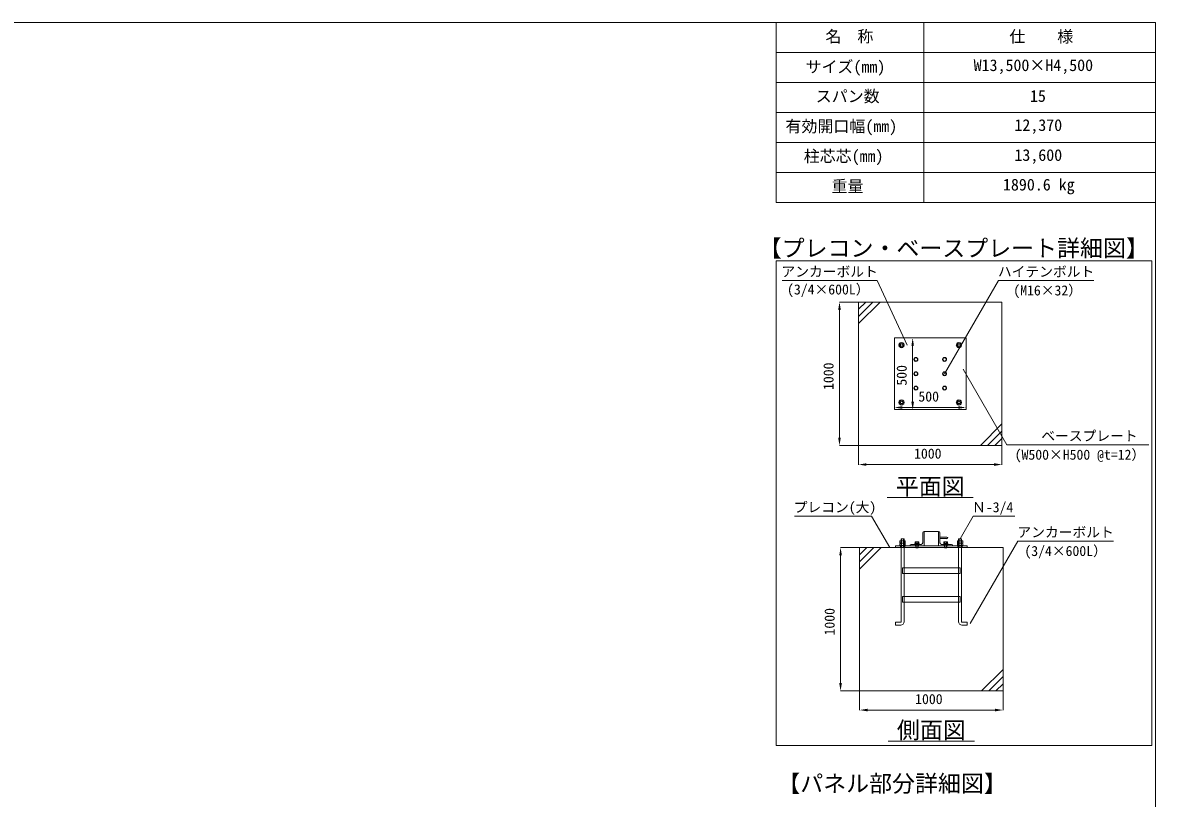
# Model space of a CAD drawing. Units: millimetres, scale not verified. Extents: x -30584 to 1616, y -23100 to 23100.
# Drawn here: x -11019 to 1616, y 14448 to 23100 of the extents above; entities that cross this region are included whole.
import ezdxf
from ezdxf.enums import TextEntityAlignment as Align

# ---------------------------------------------------------------- set-up
doc = ezdxf.new("R2010")
doc.units = ezdxf.units.MM
doc.header["$LTSCALE"] = 150
doc.linetypes.add('DASHED1', pattern=[1.8, 1.2, -0.6])
for name, color, linetype, lineweight in [('0-6_ﾎﾞﾙﾄ類', 2, 'Continuous', 18), ('0-9_基礎工事用PCA大', 7, 'Continuous', 18), ('0-A_図面枠', 7, 'Continuous', 18), ('0-B_寸法', 3, 'Continuous', 18), ('0-E_大型柱', 7, 'Continuous', 18), ('1-7_表', 7, 'Continuous', 18), ('1-A_文字', 7, 'Continuous', 18)]:
    doc.layers.add(name, color=color, linetype=linetype, lineweight=lineweight)
doc.styles.add('ＭＳ ゴシック', font='')
doc.styles.get('ＭＳ ゴシック').set_extended_font_data('MS Gothic')

msp = doc.modelspace()

# ---------------------------------------------------------------- linework, layer by layer
at = {"layer": '0-6_ﾎﾞﾙﾄ類'}
for p, q in [((-1218.3, 17296.2), (-1218.3, 17319.5)), ((-1187.8, 17296.2), (-1187.8, 17319.5)), ((-578.2, 17296.2), (-578.2, 17319.5)), ((-547.8, 17296.2), (-547.8, 17319.5)), ((-1218.3, 17291.6), (-1218.3, 17268.3)), ((-1187.8, 17291.6), (-1187.8, 17268.3)), ((-1062, 17307.4), (-1064.9, 17305.7)), ((-1064.9, 17305.7), (-1064.9, 17291.7)), ((-1021.2, 17291.7), (-1064.9, 17291.7)), ((-1024.1, 17307.4), (-1062, 17307.4)), ((-1025, 17291.4), (-1061, 17291.4)), ((-1055.8, 17245), (-1055.8, 17280.1)), ((-1053.9, 17305.7), (-1053.9, 17291.7)), ((-1043.2, 17286.6), (-1044.9, 17280.1)), ((-1041.1, 17286.6), (-1042.8, 17280.1)), ((-1032.2, 17240.5), (-1032.2, 17280.1)), ((-1030.2, 17245), (-1032.2, 17240.5)), ((-1032.1, 17305.7), (-1032.1, 17291.7)), ((-1030.2, 17245), (-1030.2, 17280.1)), ((-1024.1, 17307.4), (-1021.2, 17305.7)), ((-1021.2, 17305.7), (-1021.2, 17291.7)), ((-742, 17307.4), (-744.9, 17305.7)), ((-744.9, 17305.7), (-744.9, 17291.7)), ((-701.1, 17291.7), (-744.9, 17291.7)), ((-704.1, 17307.4), (-742, 17307.4)), ((-705, 17291.4), (-741, 17291.4)), ((-735.8, 17245), (-735.8, 17280.1)), ((-733.9, 17305.7), (-733.9, 17291.7)), ((-723.2, 17286.6), (-724.9, 17280.1)), ((-721.1, 17286.6), (-722.8, 17280.1)), ((-712.2, 17240.5), (-712.2, 17280.1)), ((-710.2, 17245), (-712.2, 17240.5)), ((-712.1, 17305.7), (-712.1, 17291.7)), ((-710.2, 17245), (-710.2, 17280.1)), ((-704.1, 17307.4), (-701.1, 17305.7)), ((-701.1, 17305.7), (-701.1, 17291.7)), ((-578.2, 17291.6), (-578.2, 17268.3)), ((-547.8, 17291.6), (-547.8, 17268.3))]:
    msp.add_line(p, q, dxfattribs=at)
for points in [[(-1200.3, 19528.9), (-1185.5, 19503.3), (-1200.3, 19477.7), (-1229.9, 19477.7), (-1244.6, 19503.3), (-1229.9, 19528.9)], [(-589.9, 19528.9), (-604.6, 19503.3), (-589.9, 19477.7), (-560.3, 19477.7), (-545.5, 19503.3), (-560.3, 19528.9)], [(-1066, 19362.2), (-1076.9, 19343.3), (-1066, 19324.4), (-1044.2, 19324.4), (-1033.2, 19343.3), (-1044.2, 19362.2)], [(-746, 19362.2), (-756.9, 19343.3), (-746, 19324.4), (-724.2, 19324.4), (-713.2, 19343.3), (-724.2, 19362.2)], [(-1066, 19202.2), (-1076.9, 19183.3), (-1066, 19164.4), (-1044.2, 19164.4), (-1033.2, 19183.3), (-1044.2, 19202.2)], [(-746, 19202.2), (-756.9, 19183.3), (-746, 19164.4), (-724.2, 19164.4), (-713.2, 19183.3), (-724.2, 19202.2)], [(-1066, 19042.2), (-1076.9, 19023.3), (-1066, 19004.4), (-1044.2, 19004.4), (-1033.2, 19023.3), (-1044.2, 19042.2)], [(-746, 19042.2), (-756.9, 19023.3), (-746, 19004.4), (-724.2, 19004.4), (-713.2, 19023.3), (-724.2, 19042.2)], [(-1200.3, 18837.7), (-1185.5, 18863.3), (-1200.3, 18888.9), (-1229.9, 18888.9), (-1244.6, 18863.3), (-1229.9, 18837.7)], [(-589.9, 18837.7), (-604.6, 18863.3), (-589.9, 18888.9), (-560.3, 18888.9), (-545.5, 18863.3), (-560.3, 18837.7)], [(-1232.6, 17296.2), (-1232.6, 17319.5), (-1173.5, 17319.5), (-1173.5, 17296.2), (-1177.4, 17293.9), (-1228.6, 17293.9)], [(-592.6, 17296.2), (-592.6, 17319.5), (-533.5, 17319.5), (-533.5, 17296.2), (-537.4, 17293.9), (-588.6, 17293.9)], [(-1232.6, 17291.6), (-1232.6, 17268.3), (-1173.5, 17268.3), (-1173.5, 17291.6), (-1177.4, 17293.9), (-1228.6, 17293.9)], [(-1231.8, 17268.3), (-1174.2, 17268.3), (-1174.2, 17264.2), (-1231.8, 17264.2)], [(-1065.4, 17291.4), (-1065.4, 17286.6), (-1020.6, 17286.6), (-1020.6, 17291.4)], [(-1020.6, 17286.6), (-1065.4, 17286.6), (-1065.4, 17280.1), (-1020.6, 17280.1)], [(-745.4, 17291.4), (-745.4, 17286.6), (-700.6, 17286.6), (-700.6, 17291.4)], [(-700.6, 17286.6), (-745.4, 17286.6), (-745.4, 17280.1), (-700.6, 17280.1)], [(-592.6, 17291.6), (-592.6, 17268.3), (-533.5, 17268.3), (-533.5, 17291.6), (-537.4, 17293.9), (-588.6, 17293.9)], [(-591.8, 17268.3), (-534.2, 17268.3), (-534.2, 17264.2), (-591.8, 17264.2)]]:
    msp.add_lwpolyline(points, close=True, dxfattribs=at)
for points in [[(-1030.2, 17245), (-1055.8, 17245), (-1053.9, 17240.5)], [(-1032.2, 17240.5), (-1053.9, 17240.5), (-1053.9, 17280.1)], [(-710.2, 17245), (-735.8, 17245), (-733.9, 17240.5)], [(-712.2, 17240.5), (-733.9, 17240.5), (-733.9, 17280.1)]]:
    msp.add_lwpolyline(points, dxfattribs=at)
for centre, radius in [((-1215.1, 19503.3), 25.6), ((-1215.1, 19503.3), 15.2), ((-1215.1, 19503.3), 12.9), ((-575.1, 19503.3), 25.6), ((-575.1, 19503.3), 15.2), ((-575.1, 19503.3), 12.9), ((-1055.1, 19343.3), 22.4), ((-1055.1, 19343.3), 18.9), ((-735.1, 19343.3), 22.4), ((-735.1, 19343.3), 18.9), ((-1055.1, 19183.3), 22.4), ((-735.1, 19183.3), 22.4), ((-1055.1, 19183.3), 18.9), ((-735.1, 19183.3), 18.9), ((-1055.1, 19023.3), 22.4), ((-1055.1, 19023.3), 18.9), ((-735.1, 19023.3), 22.4), ((-735.1, 19023.3), 18.9), ((-1215.1, 18863.3), 25.6), ((-1215.1, 18863.3), 15.2), ((-1215.1, 18863.3), 12.9), ((-575.1, 18863.3), 25.6), ((-575.1, 18863.3), 15.2), ((-575.1, 18863.3), 12.9)]:
    msp.add_circle(centre, radius, dxfattribs=at)
for centre, radius, start, end in [((-1215.1, 19503.3), 28.8, 122.734, 177.266), ((-1215.1, 19503.3), 28.8, 182.734, 237.266), ((-1215.1, 19503.3), 28.8, 62.734, 117.266), ((-1215.1, 19503.3), 28.8, 242.734, 297.266), ((-1215.1, 19503.3), 28.8, 2.734, 57.266), ((-1215.1, 19503.3), 28.8, 302.734, 357.266), ((-575.1, 19503.3), 28.8, 122.734, 177.266), ((-575.1, 19503.3), 28.8, 182.734, 237.266), ((-575.1, 19503.3), 28.8, 62.734, 117.266), ((-575.1, 19503.3), 28.8, 242.734, 297.266), ((-575.1, 19503.3), 28.8, 2.734, 57.266), ((-575.1, 19503.3), 28.8, 302.734, 357.266), ((-1215.1, 18863.3), 28.8, 122.734, 177.266), ((-1215.1, 18863.3), 28.8, 182.734, 237.266), ((-1215.1, 18863.3), 28.8, 62.734, 117.266), ((-1215.1, 18863.3), 28.8, 242.734, 297.266), ((-1215.1, 18863.3), 28.8, 2.734, 57.266), ((-1215.1, 18863.3), 28.8, 302.734, 357.266), ((-575.1, 18863.3), 28.8, 122.734, 177.266), ((-575.1, 18863.3), 28.8, 182.734, 237.266), ((-575.1, 18863.3), 28.8, 62.734, 117.266), ((-575.1, 18863.3), 28.8, 242.734, 297.266), ((-575.1, 18863.3), 28.8, 2.734, 57.266), ((-575.1, 18863.3), 28.8, 302.734, 357.266), ((-1225.4, 17308.6), 14.3, 240, 300), ((-1225.4, 17279.2), 14.3, 60, 120), ((-1203, 17345.8), 51.9, 252.932, 287.068), ((-1203, 17242), 51.9, 72.932, 107.068), ((-1180.6, 17308.6), 14.3, 239.975, 300.025), ((-1180.6, 17279.2), 14.3, 59.975, 120.025), ((-1059.4, 17297.7), 9.68, 55.616, 124.384), ((-1061, 17291.7), 0.32, 180, 270), ((-1043, 17271.2), 36.2, 72.412, 107.588), ((-1026.6, 17297.7), 9.68, 55.616, 124.384), ((-1025, 17291.7), 0.32, 270, 0), ((-739.4, 17297.7), 9.68, 55.616, 124.384), ((-741, 17291.7), 0.32, 180, 270), ((-723, 17271.2), 36.2, 72.412, 107.588), ((-706.6, 17297.7), 9.68, 55.616, 124.384), ((-705, 17291.7), 0.32, 270, 0), ((-585.4, 17308.6), 14.3, 240, 300), ((-585.4, 17279.2), 14.3, 60, 120), ((-563, 17345.8), 51.9, 252.932, 287.068), ((-563, 17242), 51.9, 72.932, 107.068), ((-540.6, 17308.6), 14.3, 239.975, 300.025), ((-540.6, 17279.2), 14.3, 59.975, 120.025)]:
    msp.add_arc(centre, radius, start, end, dxfattribs=at)
at = {"layer": '0-9_基礎工事用PCA大'}
for p, q in [((-1695.1, 19743.3), (-1455.1, 19983.3)), ((-1695.1, 19823.3), (-1535.1, 19983.3)), ((-1695.1, 19903.3), (-1615.1, 19983.3)), ((-95.1, 18623.3), (-335.1, 18383.3)), ((-95.1, 18543.3), (-255.1, 18383.3)), ((-95.1, 18463.3), (-175.1, 18383.3)), ((-1683, 17005), (-1443, 17245)), ((-1683, 17085), (-1523, 17245)), ((-1683, 17165), (-1603, 17245)), ((-1187.8, 16957), (-1187.8, 16697.8)), ((-578.2, 16957), (-578.2, 16697.8)), ((-1187.8, 16637), (-1187.8, 16417.8)), ((-578.2, 16637), (-578.2, 16417.8)), ((-83, 15885), (-323, 15645)), ((-83, 15805), (-243, 15645)), ((-83, 15724.9), (-163, 15645))]:
    msp.add_line(p, q, dxfattribs=at)
at = {"layer": '0-9_基礎工事用PCA大', "linetype": 'DASHED1'}
for p, q in [((-1226.5, 17264.2), (-1226.5, 17245)), ((-1179, 17264.2), (-1179, 17245)), ((-1055.8, 17264.2), (-1055.8, 17245)), ((-1030.2, 17264.2), (-1030.2, 17245)), ((-735.8, 17264.2), (-735.8, 17245)), ((-710.2, 17264.2), (-710.2, 17245)), ((-587, 17264.2), (-587, 17245)), ((-539, 17264.2), (-539, 17245)), ((-1187.8, 17017.8), (-1187.8, 16957)), ((-578.2, 17017.8), (-578.2, 16957)), ((-1187.8, 16697.8), (-1187.8, 16637)), ((-578.2, 16697.8), (-578.2, 16637))]:
    msp.add_line(p, q, dxfattribs=at)
at = {"layer": '0-9_基礎工事用PCA大'}
for points in [[(-1695.1, 18383.3), (-95.1, 18383.3), (-95.1, 19983.3), (-1695.1, 19983.3)], [(-1295.1, 19583.3), (-495.1, 19583.3), (-495.1, 18783.3), (-1295.1, 18783.3)], [(-1683, 15645), (-83, 15645), (-83, 17245), (-1683, 17245)], [(-1283, 17245), (-483, 17245), (-483, 17264.2), (-1283, 17264.2)], [(-1203, 17017.8), (-563, 17017.8), (-563, 16957), (-1203, 16957)], [(-1203, 16697.8), (-563, 16697.8), (-563, 16637), (-1203, 16637)]]:
    msp.add_lwpolyline(points, close=True, dxfattribs=at)
for points in [[(-1218.3, 16417.8), (-1218.3, 17341), (-1187.8, 17341), (-1187.8, 17017.8)], [(-1218.3, 17241), (-1214.2, 17245), (-1214.2, 17341), (-1191.8, 17341), (-1191.8, 17245), (-1187.8, 17241)], [(-547.8, 16417.8), (-547.8, 17341), (-578.2, 17341), (-578.2, 17017.8)], [(-547.8, 17241), (-551.8, 17245), (-551.8, 17341), (-574.3, 17341), (-574.3, 17245), (-578.2, 17241)], [(-1224.6, 16381), (-1283.8, 16381), (-1283.8, 16411.4), (-1224.7, 16411.4)], [(-541.5, 16381), (-482.2, 16381), (-482.2, 16411.4), (-541.4, 16411.4)]]:
    msp.add_lwpolyline(points, dxfattribs=at)
for centre, radius, start, end in [((-1224.7, 16417.8), 6.41, 270, 0), ((-1224.6, 16417.8), 36.8, 270, 0), ((-541.5, 16417.8), 36.8, 180, 270), ((-541.4, 16417.8), 6.41, 180, 270)]:
    msp.add_arc(centre, radius, start, end, dxfattribs=at)
at = {"layer": '0-A_図面枠'}
for points in [[(-30584.2, 23100), (1615.8, 23100), (1615.8, 900), (-30584.2, 900)], [(-2615.8, 20443.8), (1576, 20443.8), (1576, 15038.1), (-2615.8, 15038.1)]]:
    msp.add_lwpolyline(points, close=True, dxfattribs=at)
at = {"layer": '0-B_寸法'}
for p, q in [((-1696.7, 19983.3), (-1909.2, 19983.3)), ((-1907.6, 19895.3), (-1907.6, 18471.3)), ((-1293.5, 19583.3), (-1089.8, 19583.3)), ((-1091.4, 19495.3), (-1091.4, 18871.3)), ((-1295.1, 18784.9), (-1295.1, 18808.9)), ((-1207.1, 18807.3), (-583.1, 18807.3)), ((-1109.5, 18783.3), (-1089.8, 18783.3)), ((-1696.7, 18383.3), (-1909.2, 18383.3)), ((-1695.1, 18381.7), (-1695.1, 18169.2)), ((-95.1, 18381.7), (-95.1, 18169.2)), ((-1607.1, 18170.8), (-183.1, 18170.8)), ((-1684.6, 17245), (-1897.1, 17245)), ((-1895.5, 17157), (-1895.5, 15733)), ((-1684.6, 15645), (-1897.1, 15645)), ((-1683, 15643.4), (-1683, 15430.9)), ((-83, 15643.4), (-83, 15430.9)), ((-1595, 15432.5), (-171, 15432.5))]:
    msp.add_line(p, q, dxfattribs=at)
at = {"layer": '0-B_寸法', "color": 91}
for points in [[(-1922.2, 19895.3), (-1907.6, 19983.3), (-1892.9, 19895.3)], [(-1106.1, 19495.3), (-1091.4, 19583.3), (-1076.7, 19495.3)], [(-1106.1, 18871.3), (-1091.4, 18783.3), (-1076.7, 18871.3)], [(-1207.1, 18822), (-1295.1, 18807.3), (-1207.1, 18792.6)], [(-583.1, 18822), (-495.1, 18807.3), (-583.1, 18792.6)], [(-1922.2, 18471.3), (-1907.6, 18383.3), (-1892.9, 18471.3)], [(-1607.1, 18185.5), (-1695.1, 18170.8), (-1607.1, 18156.1)], [(-183.1, 18185.5), (-95.1, 18170.8), (-183.1, 18156.1)], [(-1910.2, 17157), (-1895.5, 17245), (-1880.8, 17157)], [(-1910.2, 15733), (-1895.5, 15645), (-1880.8, 15733)], [(-1595, 15447.1), (-1683, 15432.5), (-1595, 15417.8)], [(-171, 15447.1), (-83, 15432.5), (-171, 15417.8)]]:
    msp.add_solid(points, dxfattribs=at)
at = {"layer": '0-E_大型柱'}
for p, q in [((-979, 17408.2), (-979, 17296.2)), ((-803, 17424.2), (-963, 17424.2)), ((-787, 17408.2), (-787, 17296.2)), ((-995, 17280.1), (-1107, 17280.1)), ((-803, 17264.2), (-963, 17264.2)), ((-771, 17280.1), (-659, 17280.1))]:
    msp.add_line(p, q, dxfattribs=at)
at = {"layer": '0-E_大型柱', "linetype": 'DASHED1'}
for p, q in [((-1059, 17280.1), (-1059, 17264.2)), ((-1027, 17280.1), (-1027, 17264.2)), ((-739, 17280.1), (-739, 17264.2)), ((-707, 17280.1), (-707, 17264.2))]:
    msp.add_line(p, q, dxfattribs=at)
at = {"layer": '0-E_大型柱'}
for points in [[(-1123, 17264.2), (-963, 17264.2), (-963, 17424.2)], [(-643, 17264.2), (-803, 17264.2), (-803, 17424.2)], [(-708.6, 17360.2), (-787, 17360.2), (-787, 17344.2), (-708.6, 17344.2)]]:
    msp.add_lwpolyline(points, dxfattribs=at)
for centre, radius, start, end in [((-963, 17408.2), 16, 90, 180), ((-803, 17408.2), 16, 0, 90), ((-708.6, 17352.1), 8, 270, 90), ((-1107, 17264.2), 16, 90, 180), ((-995, 17296.2), 16, 270, 0), ((-771, 17296.2), 16, 180, 270), ((-659, 17264.2), 16, 0, 90)]:
    msp.add_arc(centre, radius, start, end, dxfattribs=at)
at = {"layer": '1-7_表'}
for p, q in [((-2615.8, 23100), (1615.8, 23100)), ((-2615.8, 23100), (-2615.8, 21095.5)), ((-967.7, 23100), (-967.7, 21095.5)), ((1615.8, 23100), (1615.8, 21095.5)), ((-2615.8, 22765.9), (1615.8, 22765.9)), ((-2615.8, 22431.8), (1615.8, 22431.8)), ((-2615.8, 22097.8), (1615.8, 22097.8)), ((-2615.8, 21763.7), (1615.8, 21763.7)), ((-2615.8, 21429.6), (1615.8, 21429.6)), ((-2615.8, 21095.5), (1615.8, 21095.5))]:
    msp.add_line(p, q, dxfattribs=at)
at = {"layer": '1-A_文字'}
for p, q in [((-2546.8, 20224.4), (-1488.4, 20224.4)), ((-1487.9, 20224.4), (-1488.4, 20224.4)), ((-1152.6, 19503.3), (-1487.9, 20224.4)), ((-735.1, 19183.3), (-134, 20224.4)), ((-134, 20224.4), (-133.4, 20224.4)), ((-133.4, 20224.4), (929.1, 20224.4)), ((-529.2, 19235.5), (-42.4, 18392.2)), ((-42.4, 18392.2), (-41.8, 18392.2)), ((-41.8, 18392.2), (1541.6, 18392.2)), ((-1375.1, 17802.6), (-415.1, 17802.6)), ((-2409.5, 17596.7), (-1550.2, 17596.7)), ((-1549.6, 17596.7), (-1550.2, 17596.7)), ((-1346.6, 17245), (-1549.6, 17596.7)), ((-563, 17341), (-415.4, 17596.7)), ((-415.4, 17596.7), (-414.8, 17596.7)), ((-414.8, 17596.7), (49.1, 17596.7)), ((-449.1, 16396.7), (82.7, 17317.8)), ((82.7, 17317.8), (83.3, 17317.8)), ((83.3, 17317.8), (1150.6, 17317.8)), ((-1363, 15085), (-403, 15085))]:
    msp.add_line(p, q, dxfattribs=at)

# ---------------------------------------------------------------- texts
at = {"layer": '0-B_寸法', "style": 'ＭＳ ゴシック'}
for s, p in [('1000', (-1940.2, 19002.6)), ('500', (-1124, 19051)), ('1000', (-1928.1, 16264.3))]:
    msp.add_text(s, height=112.6, rotation=90, dxfattribs=at).set_placement(p, align=Align.BOTTOM_LEFT)
for s, p in [('500', (-1027.4, 18839.9)), ('1000', (-1075.8, 18203.4)), ('1000', (-1063.7, 15465.1))]:
    msp.add_text(s, height=112.6, dxfattribs=at).set_placement(p, align=Align.BOTTOM_LEFT)
at = {"layer": '1-7_表', "style": 'ＭＳ ゴシック'}
for s, p in [('名\u3000称', (-2064.2, 22842.4)), ('仕\u3000\u3000様', (-12.5, 22841.2)), ('サイズ(mm)', (-2286.5, 22503.2)), ('W13,500×H4,500', (-411.1, 22521)), ('スパン数', (-2172.2, 22175)), ('15', (217.3, 22177.4)), ('有効開口幅(mm)', (-2509.9, 21839.7)), ('12,370', (43.3, 21852.8)), ('柱芯芯(mm)', (-2306.7, 21506.8)), ('13,600', (43.3, 21518.7)), ('重量', (-1995.8, 21170.8)), ('1890.6 kg', (-84, 21188.6))]:
    msp.add_text(s, height=130.6, dxfattribs=at).set_placement(p, align=Align.BOTTOM_LEFT)
at = {"layer": '1-A_文字', "style": 'ＭＳ ゴシック'}
for s, height, p in [('【プレコン・ベースプレート詳細図】 ', 187.7, (-2808.9, 20434.2)), ('アンカーボルト', 112.6, (-2555, 20233)), ('ハイテンボルト', 112.6, (-140.7, 20233)), ('(3/4×600L）', 112.6, (-2492.5, 20034.3)), ('(M16×32）', 112.6, (31.2, 20023.4)), ('   \u3000ベースプレート\u3000\u3000\u3000', 112.6, (-40.2, 18400.9)), ('(W500×H500 @t=12）', 112.6, (46.7, 18191.2)), ('平面図', 187.7, (-1279.1, 17777)), ('プレコン(大)', 112.6, (-2418.4, 17605.3)), ('Ｎ-3/4', 112.6, (-428.9, 17605.3)), ('アンカーボルト\u3000', 112.6, (76.7, 17326.5)), ('(3/4×600L）', 112.6, (155.1, 17116.9)), ('側面図', 187.7, (-1267, 15059.4)), ('【パネル部分詳細図】', 187.7, (-2601.4, 14462.7))]:
    msp.add_text(s, height=height, dxfattribs=at).set_placement(p, align=Align.BOTTOM_LEFT)

doc.saveas('drawing.dxf')
